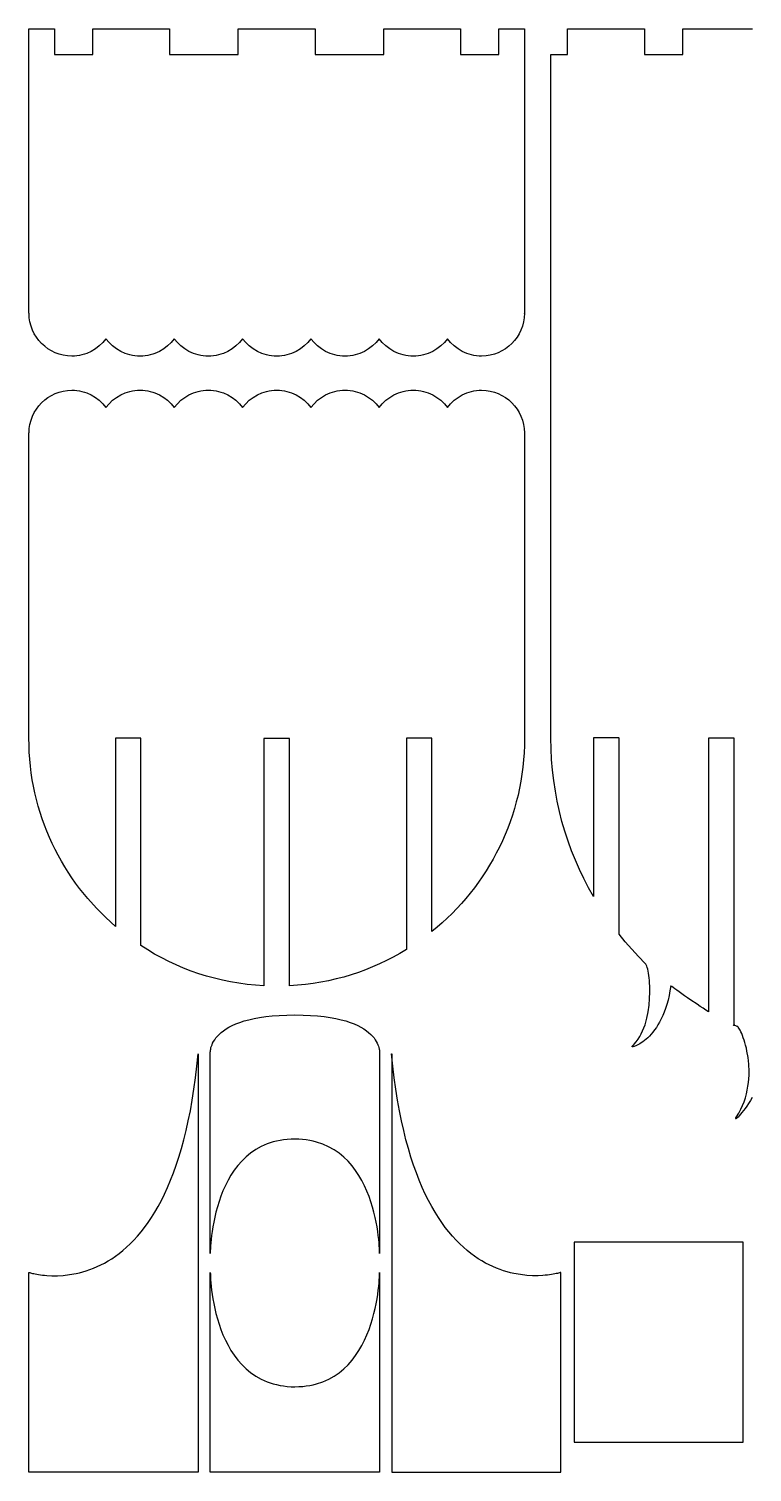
# Model space of a CAD drawing. Header units: millimetres. Extents: x 211 to 654, y 153 to 425.
# Drawn here: x 211.1 to 289.6, y 153.5 to 310 of the extents above; entities that cross this region are included whole.
import ezdxf

# ---------------------------------------------------------------- set-up
doc = ezdxf.new("R2010")
doc.units = ezdxf.units.MM
doc.layers.get('0').update_dxf_attribs({"linetype": 'CONTINUOUS', "true_color": 0xffffff})

msp = doc.modelspace()

# ---------------------------------------------------------------- linework, layer by layer
at = {"linetype": 'CONTINUOUS', "true_color": 0xffffff}
for points in [[(264.92, 279.16), (264.89, 278.68), (264.82, 278.22), (264.71, 277.78), (264.55, 277.35), (264.36, 276.95), (264.12, 276.57), (263.86, 276.21), (263.56, 275.88), (263.23, 275.58), (262.87, 275.32), (262.49, 275.08), (262.09, 274.89), (261.66, 274.73), (261.22, 274.62), (260.76, 274.55), (260.28, 274.52), (260, 274.53), (259.72, 274.56), (259.45, 274.6), (259.18, 274.66), (258.92, 274.73), (258.67, 274.82), (258.18, 275.03), (257.72, 275.3), (257.3, 275.62), (256.92, 275.98), (256.58, 276.39), (256.24, 275.98), (255.85, 275.62), (255.43, 275.3), (254.98, 275.03), (254.49, 274.82), (254.23, 274.73), (253.97, 274.66), (253.7, 274.6), (253.43, 274.56), (253.15, 274.53), (252.87, 274.52), (252.59, 274.53), (252.31, 274.56), (252.04, 274.6), (251.77, 274.66), (251.51, 274.73), (251.25, 274.82), (250.76, 275.03), (250.31, 275.3), (249.89, 275.62), (249.5, 275.98), (249.16, 276.39), (248.82, 275.98), (248.44, 275.62), (248.02, 275.3), (247.56, 275.03), (247.07, 274.82), (246.82, 274.73), (246.56, 274.66), (246.29, 274.6), (246.02, 274.56), (245.74, 274.53), (245.46, 274.52), (245.17, 274.53), (244.9, 274.56), (244.62, 274.6), (244.36, 274.66), (244.09, 274.73), (243.84, 274.82), (243.35, 275.03), (242.89, 275.3), (242.47, 275.62), (242.09, 275.98), (241.75, 276.39), (241.41, 275.98), (241.03, 275.62), (240.61, 275.3), (240.15, 275.03), (239.66, 274.82), (239.41, 274.73), (239.14, 274.66), (238.88, 274.6), (238.6, 274.56), (238.33, 274.53), (238.04, 274.52), (237.76, 274.53), (237.48, 274.56), (237.21, 274.6), (236.94, 274.66), (236.68, 274.73), (236.43, 274.82), (235.94, 275.03), (235.48, 275.3), (235.06, 275.62), (234.68, 275.98), (234.34, 276.39), (234, 275.98), (233.61, 275.62), (233.19, 275.3), (232.74, 275.03), (232.25, 274.82), (231.99, 274.73), (231.73, 274.66), (231.46, 274.6), (231.19, 274.56), (230.91, 274.53), (230.63, 274.52), (230.35, 274.53), (230.07, 274.56), (229.8, 274.6), (229.53, 274.66), (229.27, 274.73), (229.01, 274.82), (228.52, 275.03), (228.07, 275.3), (227.65, 275.62), (227.26, 275.98), (226.92, 276.39), (226.58, 275.98), (226.2, 275.62), (225.78, 275.3), (225.32, 275.03), (224.83, 274.82), (224.58, 274.73), (224.32, 274.66), (224.05, 274.6), (223.78, 274.56), (223.5, 274.53), (223.22, 274.52), (222.93, 274.53), (222.66, 274.56), (222.38, 274.6), (222.12, 274.66), (221.85, 274.73), (221.6, 274.82), (221.11, 275.03), (220.65, 275.3), (220.23, 275.62), (219.85, 275.98), (219.51, 276.39), (219.17, 275.98), (218.79, 275.62), (218.37, 275.3), (217.91, 275.03), (217.42, 274.82), (217.17, 274.73), (216.9, 274.66), (216.64, 274.6), (216.36, 274.56), (216.09, 274.53), (215.8, 274.52), (215.33, 274.55), (214.87, 274.62), (214.43, 274.73), (214, 274.89), (213.59, 275.08), (213.21, 275.32), (212.86, 275.58), (212.53, 275.88), (212.23, 276.21), (211.96, 276.57), (211.73, 276.95), (211.53, 277.35), (211.38, 277.78), (211.26, 278.22), (211.19, 278.68), (211.17, 279.16), (211.16, 279.16), (211.15, 279.16), (211.15, 279.18), (211.15, 279.24), (211.15, 279.34), (211.15, 279.47), (211.15, 279.64), (211.15, 279.85), (211.15, 280.09), (211.15, 280.36), (211.15, 280.67), (211.15, 281), (211.15, 281.36), (211.15, 281.75), (211.15, 282.16), (211.15, 282.6), (211.15, 283.06), (211.15, 283.54), (211.15, 284.05), (211.15, 284.57), (211.15, 285.11), (211.15, 285.67), (211.15, 286.24), (211.15, 286.83), (211.15, 288.04), (211.15, 289.29), (211.15, 290.57), (211.15, 291.88), (211.15, 293.19), (211.15, 294.51), (211.15, 295.81), (211.15, 297.09), (211.15, 298.35), (211.15, 299.56), (211.15, 300.14), (211.15, 300.72), (211.15, 301.27), (211.15, 301.82), (211.15, 302.34), (211.15, 302.84), (211.15, 303.32), (211.15, 303.79), (211.15, 304.22), (211.15, 304.64), (211.15, 305.02), (211.15, 305.39), (211.15, 305.72), (211.15, 306.02), (211.15, 306.29), (211.15, 306.53), (211.15, 306.74), (211.15, 306.91), (211.15, 307.05), (211.15, 307.15), (211.15, 307.21), (211.15, 307.23), (211.15, 307.24), (211.15, 307.26), (211.15, 307.35), (211.15, 307.49), (211.15, 307.66), (211.15, 307.87), (211.15, 308.11), (211.15, 308.36), (211.15, 308.62), (211.15, 308.88), (211.15, 309.13), (211.15, 309.36), (211.15, 309.57), (211.15, 309.75), (211.15, 309.89), (211.15, 309.98), (211.15, 310), (211.15, 310.01), (211.16, 310.01), (211.18, 310.01), (211.27, 310.01), (211.41, 310.01), (211.58, 310.01), (211.79, 310.01), (212.03, 310.01), (212.28, 310.01), (212.54, 310.01), (212.8, 310.01), (213.05, 310.01), (213.28, 310.01), (213.49, 310.01), (213.67, 310.01), (213.81, 310.01), (213.9, 310.01), (213.92, 310.01), (213.93, 310.01), (213.93, 310), (213.93, 309.98), (213.93, 309.89), (213.93, 309.75), (213.93, 309.57), (213.93, 309.36), (213.93, 309.13), (213.93, 308.88), (213.93, 308.62), (213.93, 308.36), (213.93, 308.11), (213.93, 307.87), (213.93, 307.66), (213.93, 307.49), (213.93, 307.35), (213.93, 307.26), (213.93, 307.24), (213.93, 307.23), (213.94, 307.23), (213.98, 307.23), (214.03, 307.23), (214.11, 307.23), (214.2, 307.23), (214.31, 307.23), (214.44, 307.23), (214.58, 307.23), (214.89, 307.23), (215.24, 307.23), (215.62, 307.23), (216.01, 307.23), (216.39, 307.23), (216.77, 307.23), (217.12, 307.23), (217.43, 307.23), (217.57, 307.23), (217.7, 307.23), (217.81, 307.23), (217.91, 307.23), (217.98, 307.23), (218.04, 307.23), (218.07, 307.23), (218.08, 307.23), (218.08, 307.24), (218.08, 307.26), (218.08, 307.35), (218.08, 307.49), (218.08, 307.66), (218.08, 307.87), (218.08, 308.11), (218.08, 308.36), (218.08, 308.62), (218.08, 308.88), (218.08, 309.13), (218.08, 309.36), (218.08, 309.57), (218.08, 309.75), (218.08, 309.89), (218.08, 309.98), (218.08, 310), (218.08, 310.01), (218.11, 310.01), (218.18, 310.01), (218.29, 310.01), (218.44, 310.01), (218.63, 310.01), (218.85, 310.01), (219.11, 310.01), (219.39, 310.01), (219.69, 310.01), (220.02, 310.01), (220.36, 310.01), (220.72, 310.01), (221.48, 310.01), (222.25, 310.01), (223.03, 310.01), (223.78, 310.01), (224.14, 310.01), (224.49, 310.01), (224.82, 310.01), (225.12, 310.01), (225.4, 310.01), (225.65, 310.01), (225.88, 310.01), (226.07, 310.01), (226.22, 310.01), (226.33, 310.01), (226.4, 310.01), (226.42, 310.01), (226.42, 310), (226.42, 309.98), (226.42, 309.89), (226.42, 309.75), (226.42, 309.57), (226.42, 309.36), (226.42, 309.13), (226.42, 308.88), (226.42, 308.62), (226.42, 308.36), (226.42, 308.11), (226.42, 307.87), (226.42, 307.66), (226.42, 307.49), (226.42, 307.35), (226.42, 307.26), (226.42, 307.24), (226.42, 307.23), (226.45, 307.23), (226.51, 307.23), (226.61, 307.23), (226.74, 307.23), (226.91, 307.23), (227.11, 307.23), (227.34, 307.23), (227.59, 307.23), (227.86, 307.23), (228.15, 307.23), (228.46, 307.23), (228.78, 307.23), (229.45, 307.23), (230.15, 307.23), (230.84, 307.23), (231.52, 307.23), (231.84, 307.23), (232.15, 307.23), (232.44, 307.23), (232.71, 307.23), (232.96, 307.23), (233.19, 307.23), (233.38, 307.23), (233.55, 307.23), (233.69, 307.23), (233.79, 307.23), (233.85, 307.23), (233.87, 307.23), (233.87, 307.24), (233.87, 307.26), (233.87, 307.35), (233.87, 307.49), (233.87, 307.66), (233.87, 307.87), (233.87, 308.11), (233.87, 308.36), (233.87, 308.62), (233.87, 308.88), (233.87, 309.13), (233.87, 309.36), (233.87, 309.57), (233.87, 309.75), (233.87, 309.89), (233.87, 309.98), (233.87, 310), (233.87, 310.01), (233.9, 310.01), (233.97, 310.01), (234.08, 310.01), (234.23, 310.01), (234.42, 310.01), (234.64, 310.01), (234.9, 310.01), (235.18, 310.01), (235.48, 310.01), (235.81, 310.01), (236.15, 310.01), (236.51, 310.01), (237.27, 310.01), (238.04, 310.01), (238.82, 310.01), (239.57, 310.01), (239.93, 310.01), (240.28, 310.01), (240.61, 310.01), (240.91, 310.01), (241.19, 310.01), (241.44, 310.01), (241.67, 310.01), (241.86, 310.01), (242.01, 310.01), (242.12, 310.01), (242.19, 310.01), (242.21, 310.01), (242.21, 310), (242.21, 309.98), (242.21, 309.89), (242.21, 309.75), (242.21, 309.57), (242.21, 309.36), (242.21, 309.13), (242.21, 308.88), (242.21, 308.62), (242.21, 308.36), (242.21, 308.11), (242.21, 307.87), (242.21, 307.66), (242.21, 307.49), (242.21, 307.35), (242.21, 307.26), (242.21, 307.24), (242.21, 307.23), (242.24, 307.23), (242.3, 307.23), (242.4, 307.23), (242.53, 307.23), (242.7, 307.23), (242.9, 307.23), (243.13, 307.23), (243.38, 307.23), (243.65, 307.23), (243.94, 307.23), (244.25, 307.23), (244.57, 307.23), (245.24, 307.23), (245.94, 307.23), (246.63, 307.23), (247.3, 307.23), (247.63, 307.23), (247.93, 307.23), (248.23, 307.23), (248.5, 307.23), (248.75, 307.23), (248.97, 307.23), (249.17, 307.23), (249.34, 307.23), (249.48, 307.23), (249.58, 307.23), (249.64, 307.23), (249.66, 307.23), (249.66, 307.24), (249.66, 307.26), (249.66, 307.35), (249.66, 307.49), (249.66, 307.66), (249.66, 307.87), (249.66, 308.11), (249.66, 308.36), (249.66, 308.62), (249.66, 308.88), (249.66, 309.13), (249.66, 309.36), (249.66, 309.57), (249.66, 309.75), (249.66, 309.89), (249.66, 309.98), (249.66, 310), (249.66, 310.01), (249.69, 310.01), (249.75, 310.01), (249.87, 310.01), (250.02, 310.01), (250.21, 310.01), (250.43, 310.01), (250.68, 310.01), (250.96, 310.01), (251.27, 310.01), (251.6, 310.01), (251.94, 310.01), (252.3, 310.01), (253.05, 310.01), (253.83, 310.01), (254.61, 310.01), (255.36, 310.01), (255.72, 310.01), (256.07, 310.01), (256.39, 310.01), (256.7, 310.01), (256.98, 310.01), (257.23, 310.01), (257.45, 310.01), (257.64, 310.01), (257.8, 310.01), (257.91, 310.01), (257.98, 310.01), (258, 310.01), (258, 310), (258, 309.98), (258, 309.89), (258, 309.75), (258, 309.57), (258, 309.36), (258, 309.13), (258, 308.88), (258, 308.62), (258, 308.36), (258, 308.11), (258, 307.87), (258, 307.66), (258, 307.49), (258, 307.35), (258, 307.26), (258, 307.24), (258, 307.23), (258.01, 307.23), (258.05, 307.23), (258.1, 307.23), (258.18, 307.23), (258.27, 307.23), (258.38, 307.23), (258.51, 307.23), (258.65, 307.23), (258.96, 307.23), (259.32, 307.23), (259.69, 307.23), (260.08, 307.23), (260.47, 307.23), (260.84, 307.23), (261.19, 307.23), (261.51, 307.23), (261.65, 307.23), (261.77, 307.23), (261.88, 307.23), (261.98, 307.23), (262.05, 307.23), (262.11, 307.23), (262.14, 307.23), (262.16, 307.23), (262.16, 307.24), (262.16, 307.26), (262.16, 307.35), (262.16, 307.49), (262.16, 307.66), (262.16, 307.87), (262.16, 308.11), (262.16, 308.36), (262.16, 308.62), (262.16, 308.88), (262.16, 309.13), (262.16, 309.36), (262.16, 309.57), (262.16, 309.75), (262.16, 309.89), (262.16, 309.98), (262.16, 310), (262.16, 310.01), (262.16, 310.01), (262.19, 310.01), (262.28, 310.01), (262.41, 310.01), (262.59, 310.01), (262.8, 310.01), (263.04, 310.01), (263.29, 310.01), (263.55, 310.01), (263.81, 310.01), (264.06, 310.01), (264.29, 310.01), (264.5, 310.01), (264.68, 310.01), (264.82, 310.01), (264.9, 310.01), (264.93, 310.01), (264.94, 310.01), (264.94, 310), (264.94, 309.98), (264.94, 309.89), (264.94, 309.75), (264.94, 309.57), (264.94, 309.36), (264.94, 309.13), (264.94, 308.88), (264.94, 308.62), (264.94, 308.36), (264.94, 308.11), (264.94, 307.87), (264.94, 307.66), (264.94, 307.49), (264.94, 307.35), (264.94, 307.26), (264.94, 307.24), (264.94, 307.23), (264.94, 307.21), (264.94, 307.15), (264.94, 307.05), (264.94, 306.91), (264.94, 306.74), (264.94, 306.53), (264.94, 306.29), (264.94, 306.02), (264.94, 305.72), (264.94, 305.39), (264.94, 305.03), (264.94, 304.64), (264.94, 304.22), (264.94, 303.79), (264.94, 303.33), (264.94, 302.84), (264.94, 302.34), (264.94, 301.82), (264.94, 301.27), (264.94, 300.72), (264.94, 300.14), (264.94, 299.56), (264.94, 298.35), (264.94, 297.09), (264.94, 295.81), (264.94, 294.51), (264.94, 293.19), (264.94, 291.88), (264.94, 290.57), (264.94, 289.29), (264.94, 288.04), (264.94, 286.82), (264.94, 286.24), (264.94, 285.66), (264.94, 285.11), (264.94, 284.56), (264.94, 284.04), (264.94, 283.54), (264.94, 283.05), (264.94, 282.59), (264.94, 282.15), (264.94, 281.74), (264.94, 281.35), (264.94, 280.99), (264.94, 280.66), (264.94, 280.35), (264.94, 280.08), (264.94, 279.84), (264.94, 279.63), (264.94, 279.46), (264.94, 279.33), (264.94, 279.23), (264.94, 279.17), (264.94, 279.14), (264.93, 279.16), (264.92, 279.16)], [(267.8, 233.09), (267.8, 233.15), (267.8, 233.31), (267.8, 233.57), (267.8, 233.93), (267.8, 234.38), (267.8, 234.93), (267.8, 235.56), (267.8, 236.28), (267.8, 237.08), (267.8, 237.96), (267.8, 238.91), (267.8, 239.94), (267.8, 241.03), (267.8, 242.18), (267.8, 243.4), (267.8, 244.68), (267.8, 246.01), (267.8, 247.39), (267.8, 248.82), (267.8, 250.29), (267.8, 251.8), (267.8, 253.35), (267.8, 256.55), (267.8, 259.86), (267.8, 263.25), (267.8, 266.69), (267.8, 270.16), (267.8, 273.63), (267.8, 277.08), (267.8, 280.46), (267.8, 283.77), (267.8, 286.97), (267.8, 288.52), (267.8, 290.03), (267.8, 291.51), (267.8, 292.93), (267.8, 294.32), (267.8, 295.65), (267.8, 296.92), (267.8, 298.14), (267.8, 299.3), (267.8, 300.39), (267.8, 301.41), (267.8, 302.36), (267.8, 303.24), (267.8, 304.04), (267.8, 304.76), (267.8, 305.4), (267.8, 305.94), (267.8, 306.4), (267.8, 306.76), (267.8, 307.02), (267.8, 307.18), (267.8, 307.23), (267.82, 307.23), (267.87, 307.23), (267.96, 307.23), (268.08, 307.23), (268.22, 307.23), (268.37, 307.23), (268.7, 307.23), (269.04, 307.23), (269.19, 307.23), (269.33, 307.23), (269.44, 307.23), (269.53, 307.23), (269.59, 307.23), (269.61, 307.23), (269.61, 307.24), (269.61, 307.26), (269.61, 307.35), (269.61, 307.49), (269.61, 307.66), (269.61, 307.87), (269.61, 308.11), (269.61, 308.36), (269.61, 308.62), (269.61, 308.88), (269.61, 309.13), (269.61, 309.36), (269.61, 309.57), (269.61, 309.75), (269.61, 309.89), (269.61, 309.98), (269.61, 310), (269.61, 310.01), (269.64, 310.01), (269.7, 310.01), (269.82, 310.01), (269.97, 310.01), (270.16, 310.01), (270.38, 310.01), (270.63, 310.01), (270.91, 310.01), (271.22, 310.01), (271.54, 310.01), (271.89, 310.01), (272.25, 310.01), (273, 310.01), (273.78, 310.01), (274.56, 310.01), (275.31, 310.01), (275.67, 310.01), (276.01, 310.01), (276.34, 310.01), (276.65, 310.01), (276.93, 310.01), (277.18, 310.01), (277.4, 310.01), (277.59, 310.01), (277.74, 310.01), (277.86, 310.01), (277.92, 310.01), (277.95, 310.01), (277.95, 310), (277.95, 309.98), (277.95, 309.89), (277.95, 309.75), (277.95, 309.57), (277.95, 309.36), (277.95, 309.13), (277.95, 308.88), (277.95, 308.62), (277.95, 308.36), (277.95, 308.11), (277.95, 307.87), (277.95, 307.66), (277.95, 307.49), (277.95, 307.35), (277.95, 307.26), (277.95, 307.24), (277.95, 307.23), (277.96, 307.23), (278, 307.23), (278.05, 307.23), (278.13, 307.23), (278.22, 307.23), (278.33, 307.23), (278.46, 307.23), (278.6, 307.23), (278.91, 307.23), (279.26, 307.23), (279.64, 307.23), (280.03, 307.23), (280.41, 307.23), (280.79, 307.23), (281.14, 307.23), (281.45, 307.23), (281.59, 307.23), (281.72, 307.23), (281.83, 307.23), (281.93, 307.23), (282, 307.23), (282.06, 307.23), (282.09, 307.23), (282.1, 307.23), (282.1, 307.24), (282.1, 307.26), (282.1, 307.35), (282.1, 307.49), (282.1, 307.66), (282.1, 307.87), (282.1, 308.11), (282.1, 308.36), (282.1, 308.62), (282.1, 308.88), (282.1, 309.13), (282.1, 309.36), (282.1, 309.57), (282.1, 309.75), (282.1, 309.89), (282.1, 309.98), (282.1, 310), (282.1, 310.01), (282.13, 310.01), (282.2, 310.01), (282.31, 310.01), (282.46, 310.01), (282.65, 310.01), (282.87, 310.01), (283.13, 310.01), (283.41, 310.01), (283.71, 310.01), (284.04, 310.01), (284.38, 310.01), (284.74, 310.01), (285.5, 310.01), (286.27, 310.01), (287.05, 310.01), (287.8, 310.01), (288.16, 310.01), (288.51, 310.01), (288.84, 310.01), (289.14, 310.01), (289.42, 310.01), (289.67, 310.01)], [(264.92, 266.19), (264.93, 266.19), (264.94, 266.19), (264.94, 266.16), (264.94, 266.09), (264.94, 265.98), (264.94, 265.82), (264.94, 265.61), (264.94, 265.37), (264.94, 265.09), (264.94, 264.77), (264.94, 264.41), (264.94, 264.02), (264.94, 263.59), (264.94, 263.13), (264.94, 262.65), (264.94, 262.13), (264.94, 261.58), (264.94, 261.01), (264.94, 260.42), (264.94, 259.8), (264.94, 259.17), (264.94, 258.51), (264.94, 257.83), (264.94, 257.14), (264.94, 256.43), (264.94, 255.71), (264.94, 254.23), (264.94, 252.72), (264.94, 251.18), (264.94, 249.63), (264.94, 248.08), (264.94, 246.54), (264.94, 245.03), (264.94, 243.55), (264.94, 242.83), (264.94, 242.12), (264.94, 241.43), (264.94, 240.75), (264.94, 240.09), (264.94, 239.46), (264.94, 238.84), (264.94, 238.25), (264.94, 237.68), (264.94, 237.13), (264.94, 236.61), (264.94, 236.13), (264.94, 235.67), (264.94, 235.24), (264.94, 234.85), (264.94, 234.49), (264.94, 234.17), (264.94, 233.89), (264.94, 233.64), (264.94, 233.44), (264.94, 233.28), (264.94, 233.16), (264.94, 233.09), (264.94, 233.06), (264.92, 232.28), (264.89, 231.5), (264.83, 230.72), (264.76, 229.94), (264.66, 229.18), (264.53, 228.42), (264.39, 227.66), (264.23, 226.92), (264.04, 226.18), (263.84, 225.45), (263.62, 224.73), (263.37, 224.02), (263.11, 223.32), (262.83, 222.62), (262.53, 221.94), (262.21, 221.27), (261.87, 220.6), (261.52, 219.95), (261.15, 219.31), (260.76, 218.68), (260.35, 218.06), (259.93, 217.46), (259.49, 216.86), (259.04, 216.28), (258.57, 215.71), (258.09, 215.15), (257.08, 214.08), (256.01, 213.07), (255.45, 212.59), (254.89, 212.12), (254.89, 212.13), (254.89, 212.18), (254.89, 212.25), (254.89, 212.35), (254.89, 212.48), (254.89, 212.64), (254.89, 212.81), (254.89, 213.02), (254.89, 213.24), (254.89, 213.49), (254.89, 213.76), (254.89, 214.05), (254.89, 214.36), (254.89, 214.69), (254.89, 215.03), (254.89, 215.4), (254.89, 215.77), (254.89, 216.16), (254.89, 216.98), (254.89, 217.85), (254.89, 218.76), (254.89, 219.69), (254.89, 220.65), (254.89, 221.63), (254.89, 222.61), (254.89, 223.59), (254.89, 224.57), (254.89, 225.52), (254.89, 226.46), (254.89, 227.37), (254.89, 228.23), (254.89, 229.05), (254.89, 229.44), (254.89, 229.82), (254.89, 230.18), (254.89, 230.52), (254.89, 230.85), (254.89, 231.16), (254.89, 231.45), (254.89, 231.72), (254.89, 231.97), (254.89, 232.19), (254.89, 232.4), (254.89, 232.58), (254.89, 232.73), (254.89, 232.86), (254.89, 232.96), (254.89, 233.03), (254.89, 233.08), (254.89, 233.09), (254.88, 233.1), (254.86, 233.1), (254.77, 233.1), (254.63, 233.1), (254.45, 233.1), (254.24, 233.1), (254.01, 233.1), (253.76, 233.1), (253.5, 233.1), (253.24, 233.1), (252.99, 233.1), (252.75, 233.1), (252.54, 233.1), (252.36, 233.1), (252.23, 233.1), (252.14, 233.1), (252.11, 233.1), (252.11, 233.1), (252.11, 233.09), (252.11, 233.04), (252.11, 232.96), (252.11, 232.85), (252.11, 232.71), (252.11, 232.54), (252.11, 232.34), (252.11, 232.12), (252.11, 231.87), (252.11, 231.6), (252.11, 231.3), (252.11, 230.99), (252.11, 230.65), (252.11, 230.29), (252.11, 229.91), (252.11, 229.52), (252.11, 229.11), (252.11, 228.68), (252.11, 227.78), (252.11, 226.83), (252.11, 225.84), (252.11, 224.82), (252.11, 223.77), (252.11, 222.7), (252.11, 221.63), (252.11, 220.56), (252.11, 219.49), (252.11, 218.44), (252.11, 217.42), (252.11, 216.43), (252.11, 215.48), (252.11, 214.58), (252.11, 214.15), (252.11, 213.74), (252.11, 213.34), (252.11, 212.97), (252.11, 212.61), (252.11, 212.27), (252.11, 211.95), (252.11, 211.66), (252.11, 211.39), (252.11, 211.14), (252.11, 210.92), (252.11, 210.72), (252.11, 210.55), (252.11, 210.41), (252.11, 210.3), (252.11, 210.22), (252.11, 210.17), (252.11, 210.15), (251.4, 209.74), (250.68, 209.34), (249.95, 208.97), (249.21, 208.61), (248.45, 208.28), (247.68, 207.97), (246.9, 207.68), (246.11, 207.42), (245.31, 207.18), (244.5, 206.97), (243.68, 206.78), (242.84, 206.61), (242, 206.47), (241.16, 206.36), (240.3, 206.28), (239.43, 206.22), (239.43, 206.24), (239.43, 206.3), (239.43, 206.39), (239.43, 206.52), (239.43, 206.68), (239.43, 206.88), (239.43, 207.11), (239.43, 207.37), (239.43, 207.66), (239.43, 207.98), (239.43, 208.32), (239.43, 208.69), (239.43, 209.09), (239.43, 209.51), (239.43, 209.95), (239.43, 210.41), (239.43, 210.89), (239.43, 211.39), (239.43, 211.91), (239.43, 212.44), (239.43, 213.55), (239.43, 214.71), (239.43, 215.9), (239.43, 217.13), (239.43, 218.37), (239.43, 219.63), (239.43, 220.88), (239.43, 222.13), (239.43, 223.36), (239.43, 224.55), (239.43, 225.71), (239.43, 226.82), (239.43, 227.35), (239.43, 227.87), (239.43, 228.37), (239.43, 228.85), (239.43, 229.31), (239.43, 229.75), (239.43, 230.17), (239.43, 230.56), (239.43, 230.93), (239.43, 231.28), (239.43, 231.59), (239.43, 231.88), (239.43, 232.14), (239.43, 232.37), (239.43, 232.57), (239.43, 232.73), (239.43, 232.86), (239.43, 232.96), (239.43, 233.01), (239.43, 233.03), (239.43, 233.04), (239.4, 233.04), (239.31, 233.04), (239.18, 233.04), (239, 233.04), (238.79, 233.04), (238.55, 233.04), (238.3, 233.04), (238.04, 233.04), (237.78, 233.04), (237.53, 233.04), (237.3, 233.04), (237.09, 233.04), (236.91, 233.04), (236.77, 233.04), (236.68, 233.04), (236.66, 233.04), (236.65, 233.04), (236.65, 233.02), (236.65, 232.96), (236.65, 232.87), (236.65, 232.74), (236.65, 232.58), (236.65, 232.38), (236.65, 232.15), (236.65, 231.89), (236.65, 231.6), (236.65, 231.28), (236.65, 230.94), (236.65, 230.57), (236.65, 230.17), (236.65, 229.75), (236.65, 229.31), (236.65, 228.85), (236.65, 228.37), (236.65, 227.87), (236.65, 227.35), (236.65, 226.82), (236.65, 225.71), (236.65, 224.55), (236.65, 223.36), (236.65, 222.13), (236.65, 220.89), (236.65, 219.63), (236.65, 218.37), (236.65, 217.13), (236.65, 215.9), (236.65, 214.7), (236.65, 213.55), (236.65, 212.44), (236.65, 211.91), (236.65, 211.39), (236.65, 210.89), (236.65, 210.41), (236.65, 209.95), (236.65, 209.51), (236.65, 209.09), (236.65, 208.69), (236.65, 208.32), (236.65, 207.98), (236.65, 207.66), (236.65, 207.37), (236.65, 207.11), (236.65, 206.88), (236.65, 206.68), (236.65, 206.52), (236.65, 206.39), (236.65, 206.29), (236.65, 206.23), (236.65, 206.21), (235.74, 206.28), (234.83, 206.37), (233.93, 206.5), (233.04, 206.65), (232.16, 206.83), (231.29, 207.04), (230.44, 207.28), (229.59, 207.54), (228.76, 207.83), (227.94, 208.15), (227.13, 208.49), (226.34, 208.86), (225.56, 209.25), (224.79, 209.67), (224.04, 210.11), (223.31, 210.58), (223.31, 210.6), (223.31, 210.64), (223.31, 210.72), (223.31, 210.83), (223.31, 210.97), (223.31, 211.14), (223.31, 211.33), (223.31, 211.55), (223.31, 211.79), (223.31, 212.06), (223.31, 212.35), (223.31, 212.66), (223.31, 212.99), (223.31, 213.34), (223.31, 213.71), (223.31, 214.1), (223.31, 214.5), (223.31, 214.92), (223.31, 215.8), (223.31, 216.73), (223.31, 217.71), (223.31, 218.71), (223.31, 219.74), (223.31, 220.79), (223.31, 221.84), (223.31, 222.9), (223.31, 223.94), (223.31, 224.97), (223.31, 225.98), (223.31, 226.95), (223.31, 227.88), (223.31, 228.76), (223.31, 229.18), (223.31, 229.58), (223.31, 229.97), (223.31, 230.34), (223.31, 230.69), (223.31, 231.02), (223.31, 231.33), (223.31, 231.62), (223.31, 231.89), (223.31, 232.13), (223.31, 232.35), (223.31, 232.54), (223.31, 232.71), (223.31, 232.85), (223.31, 232.96), (223.31, 233.04), (223.31, 233.08), (223.31, 233.1), (223.3, 233.1), (223.28, 233.1), (223.19, 233.1), (223.05, 233.1), (222.87, 233.1), (222.66, 233.1), (222.43, 233.1), (222.18, 233.1), (221.92, 233.1), (221.66, 233.1), (221.41, 233.1), (221.17, 233.1), (220.96, 233.1), (220.79, 233.1), (220.65, 233.1), (220.56, 233.1), (220.54, 233.1), (220.53, 233.1), (220.53, 233.09), (220.53, 233.05), (220.53, 232.97), (220.53, 232.87), (220.53, 232.75), (220.53, 232.6), (220.53, 232.42), (220.53, 232.23), (220.53, 232.01), (220.53, 231.76), (220.53, 231.5), (220.53, 231.22), (220.53, 230.92), (220.53, 230.6), (220.53, 230.26), (220.53, 229.91), (220.53, 229.16), (220.53, 228.37), (220.53, 227.52), (220.53, 226.64), (220.53, 225.73), (220.53, 224.79), (220.53, 222.89), (220.53, 220.98), (220.53, 220.05), (220.53, 219.14), (220.53, 218.25), (220.53, 217.41), (220.53, 216.61), (220.53, 215.86), (220.53, 215.51), (220.53, 215.18), (220.53, 214.86), (220.53, 214.56), (220.53, 214.27), (220.53, 214.01), (220.53, 213.77), (220.53, 213.55), (220.53, 213.35), (220.53, 213.17), (220.53, 213.02), (220.53, 212.9), (220.53, 212.8), (220.53, 212.73), (220.53, 212.68), (220.53, 212.67), (219.48, 213.63), (218.48, 214.63), (217.53, 215.69), (216.64, 216.79), (216.22, 217.36), (215.81, 217.95), (215.42, 218.54), (215.04, 219.14), (214.68, 219.76), (214.33, 220.38), (214, 221.02), (213.69, 221.66), (213.39, 222.32), (213.11, 222.98), (212.85, 223.65), (212.6, 224.33), (212.38, 225.02), (212.17, 225.72), (211.98, 226.43), (211.81, 227.14), (211.66, 227.86), (211.52, 228.58), (211.41, 229.32), (211.32, 230.06), (211.25, 230.8), (211.19, 231.56), (211.16, 232.31), (211.15, 233.08), (211.15, 233.1), (211.15, 233.17), (211.15, 233.29), (211.15, 233.45), (211.15, 233.65), (211.15, 233.89), (211.15, 234.18), (211.15, 234.5), (211.15, 234.86), (211.15, 235.25), (211.15, 235.67), (211.15, 236.13), (211.15, 236.62), (211.15, 237.14), (211.15, 237.68), (211.15, 238.25), (211.15, 238.84), (211.15, 239.46), (211.15, 240.1), (211.15, 240.76), (211.15, 241.43), (211.15, 242.12), (211.15, 242.83), (211.15, 243.55), (211.15, 245.03), (211.15, 246.54), (211.15, 248.08), (211.15, 249.63), (211.15, 251.18), (211.15, 252.72), (211.15, 254.23), (211.15, 255.71), (211.15, 256.43), (211.15, 257.14), (211.15, 257.83), (211.15, 258.51), (211.15, 259.17), (211.15, 259.8), (211.15, 260.42), (211.15, 261.01), (211.15, 261.58), (211.15, 262.13), (211.15, 262.64), (211.15, 263.13), (211.15, 263.59), (211.15, 264.02), (211.15, 264.41), (211.15, 264.76), (211.15, 265.09), (211.15, 265.37), (211.15, 265.61), (211.15, 265.82), (211.15, 265.98), (211.15, 266.09), (211.15, 266.16), (211.15, 266.19), (211.16, 266.19), (211.17, 266.19), (211.19, 266.66), (211.26, 267.12), (211.38, 267.57), (211.53, 267.99), (211.73, 268.4), (211.96, 268.78), (212.23, 269.14), (212.53, 269.46), (212.86, 269.76), (213.21, 270.03), (213.59, 270.26), (214, 270.46), (214.43, 270.61), (214.87, 270.73), (215.33, 270.8), (215.8, 270.82), (216.09, 270.81), (216.36, 270.79), (216.64, 270.75), (216.9, 270.69), (217.17, 270.62), (217.42, 270.53), (217.91, 270.31), (218.37, 270.04), (218.79, 269.73), (219.17, 269.36), (219.51, 268.96), (219.85, 269.36), (220.23, 269.73), (220.65, 270.04), (221.11, 270.31), (221.6, 270.53), (221.85, 270.62), (222.12, 270.69), (222.38, 270.75), (222.66, 270.79), (222.93, 270.81), (223.22, 270.82), (223.5, 270.81), (223.78, 270.79), (224.05, 270.75), (224.32, 270.69), (224.58, 270.62), (224.83, 270.53), (225.32, 270.31), (225.78, 270.04), (226.2, 269.73), (226.58, 269.36), (226.92, 268.96), (227.26, 269.36), (227.65, 269.73), (228.07, 270.04), (228.52, 270.31), (229.01, 270.53), (229.27, 270.62), (229.53, 270.69), (229.8, 270.75), (230.07, 270.79), (230.35, 270.81), (230.63, 270.82), (230.91, 270.81), (231.19, 270.79), (231.46, 270.75), (231.73, 270.69), (231.99, 270.62), (232.25, 270.53), (232.74, 270.31), (233.19, 270.04), (233.61, 269.73), (234, 269.36), (234.34, 268.96), (234.68, 269.36), (235.06, 269.73), (235.48, 270.04), (235.94, 270.31), (236.43, 270.53), (236.68, 270.62), (236.94, 270.69), (237.21, 270.75), (237.48, 270.79), (237.76, 270.81), (238.04, 270.82), (238.33, 270.81), (238.6, 270.79), (238.88, 270.75), (239.14, 270.69), (239.41, 270.62), (239.66, 270.53), (240.15, 270.31), (240.61, 270.04), (241.03, 269.73), (241.41, 269.36), (241.75, 268.96), (242.09, 269.36), (242.47, 269.73), (242.89, 270.04), (243.35, 270.31), (243.84, 270.53), (244.09, 270.62), (244.36, 270.69), (244.62, 270.75), (244.9, 270.79), (245.17, 270.81), (245.46, 270.82), (245.74, 270.81), (246.02, 270.79), (246.29, 270.75), (246.56, 270.69), (246.82, 270.62), (247.07, 270.53), (247.56, 270.31), (248.02, 270.04), (248.44, 269.73), (248.82, 269.36), (249.16, 268.96), (249.5, 269.36), (249.89, 269.73), (250.31, 270.04), (250.76, 270.31), (251.25, 270.53), (251.51, 270.62), (251.77, 270.69), (252.04, 270.75), (252.31, 270.79), (252.59, 270.81), (252.87, 270.82), (253.15, 270.81), (253.43, 270.79), (253.7, 270.75), (253.97, 270.69), (254.23, 270.62), (254.49, 270.53), (254.98, 270.31), (255.43, 270.04), (255.85, 269.73), (256.24, 269.36), (256.58, 268.96), (256.92, 269.36), (257.3, 269.73), (257.72, 270.04), (258.18, 270.31), (258.67, 270.53), (258.92, 270.62), (259.18, 270.69), (259.45, 270.75), (259.72, 270.79), (260, 270.81), (260.28, 270.82), (260.76, 270.8), (261.22, 270.73), (261.66, 270.61), (262.09, 270.46), (262.49, 270.26), (262.87, 270.03), (263.23, 269.76), (263.56, 269.46), (263.86, 269.14), (264.12, 268.78), (264.36, 268.4), (264.55, 267.99), (264.71, 267.57), (264.82, 267.12), (264.89, 266.66), (264.92, 266.19)], [(289.64, 194.1), (289.45, 193.78), (289.26, 193.47), (289.07, 193.19), (288.88, 192.93), (288.7, 192.69), (288.53, 192.47), (288.38, 192.29), (288.24, 192.12), (288.11, 191.99), (288.01, 191.89), (287.93, 191.82), (287.87, 191.79), (287.84, 191.79), (287.85, 191.83), (287.88, 191.91), (287.95, 192.03), (288.2, 192.43), (288.41, 192.84), (288.6, 193.25), (288.76, 193.66), (288.9, 194.08), (289.02, 194.5), (289.11, 194.91), (289.18, 195.33), (289.24, 195.74), (289.28, 196.15), (289.3, 196.55), (289.3, 196.95), (289.27, 197.73), (289.19, 198.46), (289.07, 199.15), (289.01, 199.47), (288.93, 199.78), (288.85, 200.07), (288.77, 200.34), (288.68, 200.59), (288.6, 200.83), (288.51, 201.04), (288.42, 201.23), (288.34, 201.4), (288.26, 201.54), (288.19, 201.65), (288.13, 201.74), (288.07, 201.8), (288.02, 201.83), (287.85, 201.89), (287.73, 201.93), (287.65, 201.95), (287.6, 201.97), (287.57, 201.98), (287.57, 201.98), (287.58, 201.98), (287.61, 201.97), (287.68, 201.96), (287.74, 201.94), (287.75, 201.94), (287.75, 201.95), (287.73, 201.96), (287.68, 201.99), (287.68, 202.01), (287.68, 202.08), (287.68, 202.18), (287.68, 202.34), (287.68, 202.53), (287.68, 202.76), (287.68, 203.02), (287.68, 203.32), (287.68, 203.66), (287.68, 204.03), (287.68, 204.43), (287.68, 204.86), (287.68, 205.32), (287.68, 205.8), (287.68, 206.31), (287.68, 206.85), (287.68, 207.4), (287.68, 207.98), (287.68, 208.58), (287.68, 209.2), (287.68, 209.84), (287.68, 210.49), (287.68, 211.83), (287.68, 213.22), (287.68, 214.64), (287.68, 216.08), (287.68, 217.54), (287.68, 218.99), (287.68, 220.44), (287.68, 221.86), (287.68, 223.25), (287.68, 224.59), (287.68, 225.24), (287.68, 225.88), (287.68, 226.49), (287.68, 227.09), (287.68, 227.67), (287.68, 228.23), (287.68, 228.76), (287.68, 229.27), (287.68, 229.76), (287.68, 230.22), (287.68, 230.65), (287.68, 231.05), (287.68, 231.41), (287.68, 231.75), (287.68, 232.05), (287.68, 232.32), (287.68, 232.54), (287.68, 232.73), (287.68, 232.88), (287.68, 232.99), (287.68, 233.06), (287.68, 233.08), (287.68, 233.09), (287.65, 233.09), (287.56, 233.09), (287.43, 233.09), (287.25, 233.09), (287.04, 233.09), (286.8, 233.09), (286.55, 233.09), (286.29, 233.09), (286.03, 233.09), (285.78, 233.09), (285.55, 233.09), (285.34, 233.09), (285.16, 233.09), (285.02, 233.09), (284.93, 233.09), (284.91, 233.09), (284.9, 233.09), (284.9, 233.07), (284.9, 233.01), (284.9, 232.9), (284.9, 232.76), (284.9, 232.58), (284.9, 232.36), (284.9, 232.11), (284.9, 231.82), (284.9, 231.5), (284.9, 231.15), (284.9, 230.77), (284.9, 230.36), (284.9, 229.92), (284.9, 229.46), (284.9, 228.97), (284.9, 228.46), (284.9, 227.93), (284.9, 227.37), (284.9, 226.8), (284.9, 226.21), (284.9, 225.61), (284.9, 224.99), (284.9, 223.71), (284.9, 222.38), (284.9, 221.03), (284.9, 219.65), (284.9, 218.26), (284.9, 216.87), (284.9, 215.49), (284.9, 214.14), (284.9, 212.81), (284.9, 211.53), (284.9, 210.91), (284.9, 210.31), (284.9, 209.72), (284.9, 209.14), (284.9, 208.59), (284.9, 208.06), (284.9, 207.55), (284.9, 207.06), (284.9, 206.6), (284.9, 206.16), (284.9, 205.75), (284.9, 205.37), (284.9, 205.02), (284.9, 204.7), (284.9, 204.41), (284.9, 204.15), (284.9, 203.94), (284.9, 203.75), (284.9, 203.61), (284.9, 203.5), (284.9, 203.44), (284.9, 203.42), (284.62, 203.6), (284.31, 203.79), (283.99, 204), (283.66, 204.22), (282.97, 204.68), (282.64, 204.91), (282.31, 205.14), (282, 205.36), (281.72, 205.56), (281.46, 205.75), (281.24, 205.91), (281.05, 206.04), (280.91, 206.14), (280.83, 206.2), (280.8, 206.22), (280.8, 206.23), (280.72, 205.68), (280.62, 205.16), (280.51, 204.67), (280.38, 204.21), (280.24, 203.78), (280.1, 203.37), (279.94, 202.99), (279.77, 202.64), (279.6, 202.3), (279.42, 201.99), (279.24, 201.71), (279.05, 201.45), (278.87, 201.2), (278.68, 200.98), (278.49, 200.78), (278.3, 200.6), (278.12, 200.43), (277.94, 200.28), (277.77, 200.15), (277.6, 200.04), (277.45, 199.94), (277.3, 199.86), (277.03, 199.73), (276.92, 199.69), (276.82, 199.65), (276.74, 199.63), (276.68, 199.62), (276.63, 199.62), (276.61, 199.63), (276.6, 199.64), (276.62, 199.67), (276.85, 199.9), (277.06, 200.16), (277.26, 200.43), (277.44, 200.72), (277.6, 201.02), (277.75, 201.34), (278.01, 202), (278.2, 202.7), (278.35, 203.42), (278.45, 204.14), (278.51, 204.85), (278.53, 205.54), (278.52, 206.2), (278.51, 206.51), (278.49, 206.81), (278.46, 207.09), (278.43, 207.35), (278.39, 207.6), (278.35, 207.82), (278.3, 208.03), (278.25, 208.21), (278.2, 208.36), (278.15, 208.49), (278.1, 208.59), (278.04, 208.66), (277.29, 209.42), (276.57, 210.2), (275.87, 211.01), (275.19, 211.83), (275.19, 211.85), (275.19, 211.89), (275.19, 211.97), (275.19, 212.07), (275.19, 212.2), (275.19, 212.36), (275.19, 212.54), (275.19, 212.75), (275.19, 212.98), (275.19, 213.23), (275.19, 213.5), (275.19, 213.8), (275.19, 214.11), (275.19, 214.44), (275.19, 214.79), (275.19, 215.16), (275.19, 215.54), (275.19, 215.94), (275.19, 216.77), (275.19, 217.65), (275.19, 218.56), (275.19, 219.51), (275.19, 220.49), (275.19, 221.47), (275.19, 222.47), (275.19, 223.47), (275.19, 224.45), (275.19, 225.43), (275.19, 226.37), (275.19, 227.29), (275.19, 228.17), (275.19, 229), (275.19, 229.4), (275.19, 229.78), (275.19, 230.15), (275.19, 230.5), (275.19, 230.83), (275.19, 231.14), (275.19, 231.43), (275.19, 231.71), (275.19, 231.96), (275.19, 232.19), (275.19, 232.39), (275.19, 232.58), (275.19, 232.73), (275.19, 232.86), (275.19, 232.96), (275.19, 233.04), (275.19, 233.08), (275.19, 233.1), (275.18, 233.11), (275.16, 233.11), (275.07, 233.11), (274.93, 233.11), (274.76, 233.11), (274.55, 233.11), (274.31, 233.11), (274.06, 233.11), (273.8, 233.11), (273.54, 233.11), (273.29, 233.11), (273.06, 233.11), (272.85, 233.11), (272.67, 233.11), (272.53, 233.11), (272.44, 233.11), (272.42, 233.11), (272.41, 233.11), (272.41, 233.1), (272.41, 233.06), (272.41, 233), (272.41, 232.92), (272.41, 232.81), (272.41, 232.68), (272.41, 232.54), (272.41, 232.37), (272.41, 232.18), (272.41, 231.98), (272.41, 231.76), (272.41, 231.52), (272.41, 231.27), (272.41, 231), (272.41, 230.42), (272.41, 229.79), (272.41, 229.12), (272.41, 228.41), (272.41, 227.67), (272.41, 226.9), (272.41, 226.11), (272.41, 224.51), (272.41, 222.91), (272.41, 222.12), (272.41, 221.35), (272.41, 220.61), (272.41, 219.9), (272.41, 219.23), (272.41, 218.6), (272.41, 218.02), (272.41, 217.75), (272.41, 217.5), (272.41, 217.26), (272.41, 217.04), (272.41, 216.84), (272.41, 216.65), (272.41, 216.48), (272.41, 216.34), (272.41, 216.21), (272.41, 216.1), (272.41, 216.02), (272.41, 215.96), (272.41, 215.92), (272.41, 215.91), (271.88, 216.87), (271.37, 217.85), (270.9, 218.84), (270.45, 219.85), (270.04, 220.88), (269.66, 221.92), (269.32, 222.98), (269, 224.05), (268.73, 225.14), (268.48, 226.24), (268.28, 227.35), (268.1, 228.48), (267.97, 229.62), (267.87, 230.77), (267.82, 231.92), (267.8, 233.09)], [(230.83, 177.2), (230.83, 177.21), (230.83, 177.26), (230.83, 177.33), (230.83, 177.44), (230.83, 177.57), (230.83, 177.73), (230.83, 177.92), (230.83, 178.13), (230.83, 178.36), (230.83, 178.62), (230.83, 178.9), (230.83, 179.2), (230.83, 179.51), (230.83, 179.85), (230.83, 180.21), (230.83, 180.58), (230.83, 180.97), (230.83, 181.37), (230.83, 182.22), (230.83, 183.12), (230.83, 184.05), (230.83, 185.02), (230.83, 186.01), (230.83, 187.01), (230.83, 188.03), (230.83, 189.04), (230.83, 190.05), (230.83, 191.04), (230.83, 192), (230.83, 192.94), (230.83, 193.83), (230.83, 194.68), (230.83, 195.08), (230.83, 195.47), (230.83, 195.84), (230.83, 196.2), (230.83, 196.54), (230.83, 196.86), (230.83, 197.15), (230.83, 197.43), (230.83, 197.69), (230.83, 197.92), (230.83, 198.13), (230.83, 198.32), (230.83, 198.48), (230.83, 198.61), (230.83, 198.71), (230.83, 198.79), (230.83, 198.84), (230.83, 198.85), (230.83, 198.87), (230.83, 198.91), (230.83, 198.96), (230.83, 199.04), (230.84, 199.13), (230.85, 199.25), (230.88, 199.37), (230.91, 199.52), (230.95, 199.67), (231.02, 199.83), (231.09, 200.01), (231.19, 200.19), (231.31, 200.38), (231.45, 200.57), (231.61, 200.77), (231.8, 200.96), (232.02, 201.16), (232.27, 201.35), (232.55, 201.55), (232.86, 201.73), (233.21, 201.92), (233.6, 202.09), (234.03, 202.26), (234.5, 202.41), (235.02, 202.55), (235.58, 202.68), (236.19, 202.79), (236.85, 202.89), (237.56, 202.96), (238.32, 203.02), (239.14, 203.05), (240.02, 203.07), (240.9, 203.05), (241.72, 203.02), (242.48, 202.96), (243.19, 202.89), (243.85, 202.79), (244.46, 202.68), (245.02, 202.55), (245.54, 202.41), (246.01, 202.25), (246.44, 202.09), (246.83, 201.92), (247.18, 201.73), (247.5, 201.55), (247.78, 201.35), (248.02, 201.16), (248.24, 200.96), (248.43, 200.77), (248.6, 200.57), (248.74, 200.38), (248.85, 200.19), (248.95, 200.01), (249.03, 199.83), (249.09, 199.67), (249.13, 199.52), (249.17, 199.37), (249.19, 199.25), (249.2, 199.13), (249.21, 199.04), (249.21, 198.96), (249.21, 198.91), (249.21, 198.87), (249.21, 198.86), (249.21, 198.84), (249.21, 198.8), (249.21, 198.72), (249.21, 198.62), (249.21, 198.48), (249.21, 198.32), (249.21, 198.14), (249.21, 197.93), (249.21, 197.69), (249.21, 197.44), (249.21, 197.16), (249.21, 196.86), (249.21, 196.54), (249.21, 196.2), (249.21, 195.85), (249.21, 195.47), (249.21, 195.09), (249.21, 194.68), (249.21, 193.83), (249.21, 192.94), (249.21, 192), (249.21, 191.04), (249.21, 190.05), (249.21, 189.04), (249.21, 188.03), (249.21, 187.01), (249.21, 186.01), (249.21, 185.02), (249.21, 184.05), (249.21, 183.11), (249.21, 182.22), (249.21, 181.37), (249.21, 180.97), (249.21, 180.58), (249.21, 180.21), (249.21, 179.85), (249.21, 179.51), (249.21, 179.19), (249.21, 178.89), (249.21, 178.61), (249.21, 178.36), (249.21, 178.12), (249.21, 177.91), (249.21, 177.73), (249.21, 177.57), (249.21, 177.44), (249.21, 177.33), (249.21, 177.25), (249.21, 177.21), (249.21, 177.19), (249.21, 177.21), (249.21, 177.23), (249.21, 177.28), (249.21, 177.34), (249.2, 177.41), (249.2, 177.5), (249.19, 177.73), (249.17, 178.01), (249.15, 178.34), (249.11, 178.71), (249.07, 179.13), (249, 179.58), (248.93, 180.07), (248.84, 180.58), (248.72, 181.11), (248.59, 181.67), (248.44, 182.23), (248.26, 182.81), (248.06, 183.39), (247.83, 183.97), (247.57, 184.54), (247.28, 185.11), (246.96, 185.66), (246.61, 186.19), (246.22, 186.71), (245.79, 187.19), (245.33, 187.64), (244.82, 188.06), (244.27, 188.44), (243.68, 188.77), (243.05, 189.05), (242.36, 189.28), (242, 189.37), (241.63, 189.45), (241.24, 189.51), (240.84, 189.55), (240.43, 189.58), (240.01, 189.59), (239.6, 189.59), (239.19, 189.56), (238.79, 189.52), (238.4, 189.46), (238.03, 189.38), (237.67, 189.29), (236.99, 189.07), (236.35, 188.79), (235.76, 188.46), (235.21, 188.08), (234.71, 187.67), (234.24, 187.21), (233.82, 186.73), (233.43, 186.22), (233.08, 185.68), (232.76, 185.13), (232.47, 184.56), (232.21, 183.98), (231.98, 183.4), (231.78, 182.82), (231.6, 182.24), (231.45, 181.68), (231.32, 181.12), (231.2, 180.59), (231.11, 180.07), (231.03, 179.59), (230.97, 179.13), (230.92, 178.71), (230.89, 178.34), (230.86, 178.01), (230.84, 177.72), (230.83, 177.5), (230.83, 177.4), (230.83, 177.33), (230.82, 177.27), (230.82, 177.22), (230.82, 177.2), (230.82, 177.19), (230.83, 177.2)], [(229.53, 198.86), (229.53, 198.83), (229.53, 198.73), (229.53, 198.57), (229.53, 198.35), (229.53, 198.07), (229.53, 197.74), (229.53, 197.35), (229.53, 196.91), (229.53, 196.42), (229.53, 195.88), (229.53, 195.3), (229.53, 194.67), (229.53, 194), (229.53, 193.3), (229.53, 191.77), (229.53, 190.11), (229.53, 188.34), (229.53, 186.46), (229.53, 184.5), (229.53, 182.48), (229.53, 180.4), (229.53, 176.17), (229.53, 171.94), (229.53, 169.87), (229.53, 167.84), (229.53, 165.88), (229.53, 164.01), (229.53, 162.23), (229.53, 160.58), (229.53, 159.05), (229.53, 158.34), (229.53, 157.67), (229.53, 157.05), (229.53, 156.46), (229.53, 155.93), (229.53, 155.44), (229.53, 155), (229.53, 154.61), (229.53, 154.27), (229.53, 154), (229.53, 153.78), (229.53, 153.62), (229.53, 153.52), (229.53, 153.49), (229.51, 153.49), (229.47, 153.49), (229.41, 153.49), (229.32, 153.49), (229.21, 153.49), (229.07, 153.49), (228.91, 153.49), (228.74, 153.49), (228.54, 153.49), (228.32, 153.49), (228.08, 153.49), (227.83, 153.49), (227.56, 153.49), (227.27, 153.49), (226.97, 153.49), (226.65, 153.49), (225.98, 153.49), (225.26, 153.49), (224.5, 153.49), (223.71, 153.49), (222.89, 153.49), (222.05, 153.49), (220.34, 153.49), (218.62, 153.49), (217.78, 153.49), (216.96, 153.49), (216.17, 153.49), (215.41, 153.49), (214.69, 153.49), (214.02, 153.49), (213.7, 153.49), (213.4, 153.49), (213.11, 153.49), (212.84, 153.49), (212.59, 153.49), (212.35, 153.49), (212.13, 153.49), (211.93, 153.49), (211.75, 153.49), (211.6, 153.49), (211.46, 153.49), (211.35, 153.49), (211.26, 153.49), (211.19, 153.49), (211.15, 153.49), (211.14, 153.49), (211.15, 153.5), (211.15, 153.55), (211.15, 153.62), (211.15, 153.73), (211.15, 153.86), (211.15, 154.02), (211.15, 154.21), (211.15, 154.42), (211.15, 154.65), (211.15, 154.91), (211.15, 155.19), (211.15, 155.49), (211.15, 155.8), (211.15, 156.14), (211.15, 156.5), (211.15, 156.87), (211.15, 157.26), (211.15, 157.66), (211.15, 158.51), (211.15, 159.41), (211.15, 160.34), (211.15, 161.31), (211.15, 162.3), (211.15, 163.3), (211.15, 164.32), (211.15, 165.33), (211.15, 166.34), (211.15, 167.33), (211.15, 168.29), (211.15, 169.23), (211.15, 170.12), (211.15, 170.97), (211.15, 171.37), (211.15, 171.76), (211.15, 172.13), (211.15, 172.49), (211.15, 172.83), (211.15, 173.15), (211.15, 173.44), (211.15, 173.72), (211.15, 173.98), (211.15, 174.21), (211.15, 174.42), (211.15, 174.61), (211.15, 174.77), (211.15, 174.9), (211.15, 175), (211.15, 175.08), (211.15, 175.13), (211.15, 175.14), (211.16, 175.15), (211.19, 175.13), (211.25, 175.12), (211.33, 175.1), (211.42, 175.07), (211.54, 175.04), (211.67, 175.01), (211.83, 174.98), (212, 174.95), (212.19, 174.92), (212.39, 174.89), (212.62, 174.86), (212.85, 174.83), (213.1, 174.81), (213.64, 174.79), (214.24, 174.79), (214.87, 174.82), (215.55, 174.9), (216.26, 175.03), (216.63, 175.11), (217, 175.21), (217.38, 175.32), (217.76, 175.45), (218.15, 175.6), (218.54, 175.77), (218.94, 175.95), (219.34, 176.16), (219.74, 176.39), (220.14, 176.63), (220.54, 176.91), (220.94, 177.2), (221.34, 177.53), (221.74, 177.87), (222.14, 178.25), (222.54, 178.65), (222.93, 179.08), (223.32, 179.53), (223.7, 180.02), (224.08, 180.54), (224.45, 181.09), (224.82, 181.68), (225.18, 182.3), (225.53, 182.95), (225.87, 183.64), (226.2, 184.36), (226.52, 185.13), (226.84, 185.93), (227.14, 186.77), (227.43, 187.65), (227.7, 188.57), (227.97, 189.53), (228.22, 190.54), (228.45, 191.59), (228.67, 192.68), (228.87, 193.82), (229.06, 195.01), (229.23, 196.24), (229.38, 197.52), (229.52, 198.85), (229.53, 198.86)], [(250.52, 198.86), (250.52, 198.83), (250.52, 198.73), (250.52, 198.57), (250.52, 198.35), (250.52, 198.07), (250.52, 197.74), (250.52, 197.35), (250.52, 196.91), (250.52, 196.42), (250.52, 195.88), (250.52, 195.3), (250.52, 194.67), (250.52, 194), (250.52, 193.3), (250.52, 191.77), (250.52, 190.11), (250.52, 188.34), (250.52, 186.46), (250.52, 184.5), (250.52, 182.48), (250.52, 180.4), (250.52, 176.17), (250.52, 171.94), (250.52, 169.87), (250.52, 167.84), (250.52, 165.88), (250.52, 164.01), (250.52, 162.23), (250.52, 160.58), (250.52, 159.05), (250.52, 158.34), (250.52, 157.67), (250.52, 157.05), (250.52, 156.46), (250.52, 155.93), (250.52, 155.44), (250.52, 155), (250.52, 154.61), (250.52, 154.27), (250.52, 154), (250.52, 153.78), (250.52, 153.62), (250.52, 153.52), (250.52, 153.49), (250.53, 153.49), (250.57, 153.49), (250.63, 153.49), (250.72, 153.49), (250.84, 153.49), (250.97, 153.49), (251.13, 153.49), (251.31, 153.49), (251.5, 153.49), (251.72, 153.49), (251.96, 153.49), (252.21, 153.49), (252.48, 153.49), (252.77, 153.49), (253.07, 153.49), (253.39, 153.49), (254.06, 153.49), (254.78, 153.49), (255.54, 153.49), (256.33, 153.49), (257.15, 153.49), (257.99, 153.49), (259.7, 153.49), (261.42, 153.49), (262.26, 153.49), (263.08, 153.49), (263.87, 153.49), (264.63, 153.49), (265.35, 153.49), (266.02, 153.49), (266.34, 153.49), (266.64, 153.49), (266.92, 153.49), (267.2, 153.49), (267.45, 153.49), (267.68, 153.49), (267.9, 153.49), (268.1, 153.49), (268.28, 153.49), (268.44, 153.49), (268.57, 153.49), (268.68, 153.49), (268.77, 153.49), (268.84, 153.49), (268.88, 153.49), (268.89, 153.49), (268.89, 153.5), (268.89, 153.55), (268.89, 153.62), (268.89, 153.73), (268.89, 153.86), (268.89, 154.02), (268.89, 154.21), (268.89, 154.42), (268.89, 154.65), (268.89, 154.91), (268.89, 155.19), (268.89, 155.49), (268.89, 155.8), (268.89, 156.14), (268.89, 156.5), (268.89, 156.87), (268.89, 157.26), (268.89, 157.66), (268.89, 158.51), (268.89, 159.41), (268.89, 160.34), (268.89, 161.31), (268.89, 162.3), (268.89, 163.3), (268.89, 164.32), (268.89, 165.33), (268.89, 166.34), (268.89, 167.33), (268.89, 168.29), (268.89, 169.23), (268.89, 170.12), (268.89, 170.97), (268.89, 171.37), (268.89, 171.76), (268.89, 172.13), (268.89, 172.49), (268.89, 172.83), (268.89, 173.15), (268.89, 173.44), (268.89, 173.72), (268.89, 173.98), (268.89, 174.21), (268.89, 174.42), (268.89, 174.61), (268.89, 174.77), (268.89, 174.9), (268.89, 175), (268.89, 175.08), (268.89, 175.13), (268.89, 175.14), (268.88, 175.15), (268.85, 175.13), (268.79, 175.12), (268.72, 175.1), (268.62, 175.07), (268.5, 175.04), (268.37, 175.01), (268.21, 174.98), (268.04, 174.95), (267.85, 174.92), (267.65, 174.89), (267.43, 174.86), (267.19, 174.83), (266.94, 174.81), (266.4, 174.79), (265.81, 174.79), (265.17, 174.82), (264.49, 174.9), (263.78, 175.03), (263.42, 175.11), (263.04, 175.21), (262.66, 175.32), (262.28, 175.45), (261.89, 175.6), (261.5, 175.77), (261.1, 175.95), (260.7, 176.16), (260.3, 176.39), (259.9, 176.63), (259.5, 176.91), (259.1, 177.2), (258.7, 177.53), (258.3, 177.87), (257.9, 178.25), (257.5, 178.65), (257.11, 179.08), (256.72, 179.53), (256.34, 180.02), (255.96, 180.54), (255.59, 181.09), (255.22, 181.68), (254.86, 182.3), (254.51, 182.95), (254.17, 183.64), (253.84, 184.36), (253.51, 185.13), (253.2, 185.93), (252.9, 186.77), (252.61, 187.65), (252.33, 188.57), (252.07, 189.53), (251.82, 190.54), (251.58, 191.59), (251.36, 192.68), (251.16, 193.82), (250.97, 195.01), (250.8, 196.24), (250.65, 197.52), (250.51, 198.85), (250.52, 198.86)], [(270.31, 178.42), (270.31, 178.4), (270.31, 178.36), (270.31, 178.28), (270.31, 178.18), (270.31, 178.04), (270.31, 177.88), (270.31, 177.7), (270.31, 177.49), (270.31, 177.25), (270.31, 177), (270.31, 176.72), (270.31, 176.42), (270.31, 176.1), (270.31, 175.76), (270.31, 175.41), (270.31, 175.03), (270.31, 174.64), (270.31, 174.24), (270.31, 173.39), (270.31, 172.5), (270.31, 171.56), (270.31, 170.6), (270.31, 169.61), (270.31, 168.6), (270.31, 167.58), (270.31, 166.57), (270.31, 165.56), (270.31, 164.57), (270.31, 163.61), (270.31, 162.67), (270.31, 161.78), (270.31, 160.93), (270.31, 160.52), (270.31, 160.13), (270.31, 159.76), (270.31, 159.41), (270.31, 159.07), (270.31, 158.75), (270.31, 158.45), (270.31, 158.17), (270.31, 157.91), (270.31, 157.68), (270.31, 157.47), (270.31, 157.28), (270.31, 157.12), (270.31, 156.99), (270.31, 156.88), (270.31, 156.81), (270.31, 156.76), (270.31, 156.74), (270.32, 156.75), (270.36, 156.75), (270.43, 156.75), (270.52, 156.75), (270.63, 156.75), (270.76, 156.75), (270.92, 156.75), (271.1, 156.75), (271.3, 156.75), (271.51, 156.75), (271.75, 156.75), (272, 156.75), (272.28, 156.75), (272.56, 156.75), (272.86, 156.75), (273.18, 156.75), (273.85, 156.75), (274.57, 156.75), (275.33, 156.75), (276.12, 156.75), (276.94, 156.75), (277.78, 156.75), (279.49, 156.75), (281.21, 156.75), (282.05, 156.75), (282.87, 156.75), (283.66, 156.75), (284.42, 156.75), (285.14, 156.75), (285.81, 156.75), (286.12, 156.75), (286.43, 156.75), (286.71, 156.75), (286.98, 156.75), (287.24, 156.75), (287.47, 156.75), (287.69, 156.75), (287.89, 156.75), (288.07, 156.75), (288.22, 156.75), (288.36, 156.75), (288.47, 156.75), (288.56, 156.75), (288.62, 156.75), (288.66, 156.75), (288.67, 156.75), (288.68, 156.77), (288.68, 156.82), (288.68, 156.89), (288.68, 157), (288.68, 157.13), (288.68, 157.29), (288.68, 157.47), (288.68, 157.68), (288.68, 157.92), (288.68, 158.18), (288.68, 158.45), (288.68, 158.75), (288.68, 159.07), (288.68, 159.41), (288.68, 159.77), (288.68, 160.14), (288.68, 160.53), (288.68, 160.93), (288.68, 161.78), (288.68, 162.67), (288.68, 163.61), (288.68, 164.58), (288.68, 165.57), (288.68, 166.57), (288.68, 167.59), (288.68, 168.6), (288.68, 169.61), (288.68, 170.6), (288.68, 171.56), (288.68, 172.5), (288.68, 173.39), (288.68, 174.24), (288.68, 174.64), (288.68, 175.03), (288.68, 175.4), (288.68, 175.76), (288.68, 176.1), (288.68, 176.42), (288.68, 176.72), (288.68, 177), (288.68, 177.25), (288.68, 177.49), (288.68, 177.7), (288.68, 177.88), (288.68, 178.04), (288.68, 178.17), (288.68, 178.28), (288.68, 178.35), (288.68, 178.4), (288.68, 178.42), (288.67, 178.42), (288.63, 178.42), (288.57, 178.42), (288.48, 178.42), (288.36, 178.42), (288.23, 178.42), (288.07, 178.42), (287.89, 178.42), (287.7, 178.42), (287.48, 178.42), (287.24, 178.42), (286.99, 178.42), (286.72, 178.42), (286.43, 178.42), (286.13, 178.42), (285.81, 178.42), (285.14, 178.42), (284.42, 178.42), (283.66, 178.42), (282.87, 178.42), (282.05, 178.42), (281.21, 178.42), (279.5, 178.42), (277.78, 178.42), (276.94, 178.42), (276.12, 178.42), (275.33, 178.42), (274.57, 178.42), (273.85, 178.42), (273.18, 178.42), (272.86, 178.42), (272.56, 178.42), (272.27, 178.42), (272, 178.42), (271.75, 178.42), (271.51, 178.42), (271.29, 178.42), (271.1, 178.42), (270.92, 178.42), (270.76, 178.42), (270.63, 178.42), (270.51, 178.42), (270.42, 178.42), (270.36, 178.42), (270.32, 178.42), (270.31, 178.42), (270.31, 178.42)], [(249.21, 175.15), (249.21, 175.13), (249.21, 175.09), (249.21, 175.01), (249.21, 174.91), (249.21, 174.77), (249.21, 174.61), (249.21, 174.43), (249.21, 174.22), (249.21, 173.98), (249.21, 173.73), (249.21, 173.45), (249.21, 173.15), (249.21, 172.83), (249.21, 172.49), (249.21, 172.14), (249.21, 171.76), (249.21, 171.38), (249.21, 170.97), (249.21, 170.12), (249.21, 169.23), (249.21, 168.29), (249.21, 167.33), (249.21, 166.34), (249.21, 165.33), (249.21, 164.32), (249.21, 163.3), (249.21, 162.3), (249.21, 161.31), (249.21, 160.34), (249.21, 159.4), (249.21, 158.51), (249.21, 157.66), (249.21, 157.26), (249.21, 156.87), (249.21, 156.5), (249.21, 156.14), (249.21, 155.8), (249.21, 155.48), (249.21, 155.18), (249.21, 154.9), (249.21, 154.65), (249.21, 154.41), (249.21, 154.2), (249.21, 154.02), (249.21, 153.86), (249.21, 153.73), (249.21, 153.62), (249.21, 153.54), (249.21, 153.5), (249.21, 153.48), (249.2, 153.49), (249.16, 153.49), (249.09, 153.49), (249, 153.49), (248.89, 153.49), (248.75, 153.49), (248.6, 153.49), (248.42, 153.49), (248.22, 153.49), (248, 153.49), (247.77, 153.49), (247.51, 153.49), (247.24, 153.49), (246.96, 153.49), (246.65, 153.49), (246.34, 153.49), (245.67, 153.49), (244.95, 153.49), (244.19, 153.49), (243.39, 153.49), (242.57, 153.49), (241.73, 153.49), (240.02, 153.49), (238.31, 153.49), (237.47, 153.49), (236.65, 153.49), (235.85, 153.49), (235.09, 153.49), (234.38, 153.49), (233.7, 153.49), (233.39, 153.49), (233.09, 153.49), (232.8, 153.49), (232.53, 153.49), (232.27, 153.49), (232.04, 153.49), (231.82, 153.49), (231.62, 153.49), (231.44, 153.49), (231.29, 153.49), (231.15, 153.49), (231.04, 153.49), (230.95, 153.49), (230.88, 153.49), (230.84, 153.49), (230.83, 153.49), (230.83, 153.5), (230.83, 153.55), (230.83, 153.62), (230.83, 153.73), (230.83, 153.86), (230.83, 154.02), (230.83, 154.21), (230.83, 154.42), (230.83, 154.65), (230.83, 154.91), (230.83, 155.19), (230.83, 155.49), (230.83, 155.8), (230.83, 156.14), (230.83, 156.5), (230.83, 156.87), (230.83, 157.26), (230.83, 157.66), (230.83, 158.51), (230.83, 159.41), (230.83, 160.34), (230.83, 161.31), (230.83, 162.3), (230.83, 163.3), (230.83, 164.32), (230.83, 165.33), (230.83, 166.34), (230.83, 167.33), (230.83, 168.29), (230.83, 169.23), (230.83, 170.12), (230.83, 170.97), (230.83, 171.37), (230.83, 171.76), (230.83, 172.13), (230.83, 172.49), (230.83, 172.83), (230.83, 173.15), (230.83, 173.44), (230.83, 173.72), (230.83, 173.98), (230.83, 174.21), (230.83, 174.42), (230.83, 174.61), (230.83, 174.77), (230.83, 174.9), (230.83, 175), (230.83, 175.08), (230.83, 175.13), (230.83, 175.14), (230.83, 175.14), (230.83, 175.11), (230.83, 175.07), (230.84, 175.01), (230.84, 174.93), (230.84, 174.84), (230.85, 174.62), (230.87, 174.34), (230.89, 174.01), (230.93, 173.63), (230.98, 173.21), (231.04, 172.76), (231.11, 172.28), (231.21, 171.77), (231.32, 171.23), (231.45, 170.68), (231.6, 170.11), (231.78, 169.54), (231.98, 168.96), (232.21, 168.38), (232.47, 167.8), (232.76, 167.24), (233.08, 166.68), (233.43, 166.15), (233.82, 165.63), (234.24, 165.15), (234.71, 164.69), (235.21, 164.28), (235.76, 163.9), (236.35, 163.57), (236.99, 163.29), (237.67, 163.06), (238.03, 162.97), (238.4, 162.89), (238.79, 162.83), (239.19, 162.78), (239.6, 162.75), (240.02, 162.74), (240.45, 162.76), (240.86, 162.78), (241.25, 162.83), (241.64, 162.89), (242.01, 162.96), (242.37, 163.05), (243.05, 163.28), (243.69, 163.56), (244.28, 163.89), (244.83, 164.26), (245.33, 164.68), (245.8, 165.13), (246.22, 165.62), (246.61, 166.13), (246.97, 166.66), (247.29, 167.22), (247.57, 167.78), (247.83, 168.36), (248.06, 168.94), (248.26, 169.52), (248.44, 170.1), (248.59, 170.67), (248.72, 171.22), (248.84, 171.75), (248.93, 172.27), (249, 172.75), (249.06, 173.21), (249.11, 173.62), (249.15, 174), (249.17, 174.33), (249.19, 174.61), (249.2, 174.84), (249.2, 174.93), (249.21, 175.01), (249.21, 175.07), (249.21, 175.11), (249.21, 175.14), (249.21, 175.14), (249.21, 175.15)]]:
    msp.add_lwpolyline(points, dxfattribs=at)

doc.saveas('drawing.dxf')
